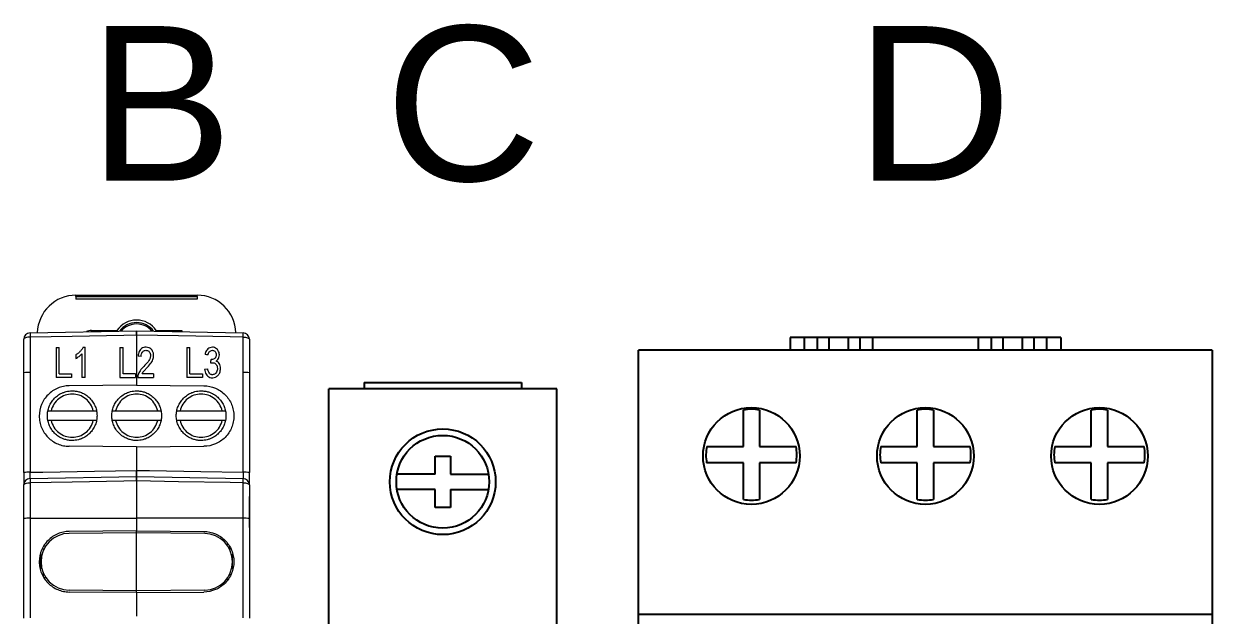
# Model space of a CAD drawing. Header units: millimetres. Extents: x -72 to 2978, y -1067 to 2817.
# Drawn here: x 60.6 to 152.8, y 2628.3 to 2674.2 of the extents above; entities that cross this region are included whole.
import ezdxf

# ---------------------------------------------------------------- set-up
doc = ezdxf.new("R2010")
doc.units = ezdxf.units.MM
doc.layers.add('00_COMPONENTS_1', color=7, linetype='Continuous')
doc.styles.get("Standard").update_dxf_attribs({"font": 'arial.ttf'})

msp = doc.modelspace()

# ---------------------------------------------------------------- linework, layer by layer
at = {"color": 7, "linetype": 'Continuous', "lineweight": 15}
for p, q in [((64.643, 2653.123), (74.043, 2653.123)), ((64.643, 2653.023), (64.643, 2653.123)), ((64.643, 2653.023), (74.043, 2653.023)), ((64.643, 2653.023), (64.643, 2652.823)), ((74.043, 2652.823), (64.643, 2652.823)), ((74.043, 2653.023), (74.043, 2653.123)), ((74.043, 2653.023), (74.043, 2652.823)), ((61.085, 2650.204), (69.343, 2650.348)), ((61.085, 2649.867), (61.085, 2647.121)), ((65.843, 2650.392), (67.82, 2650.392)), ((69.343, 2650.348), (77.602, 2650.204)), ((69.343, 2650.016), (69.343, 2647.128)), ((70.866, 2650.392), (72.843, 2650.392)), ((77.602, 2647.121), (77.602, 2649.867)), ((60.593, 2647.097), (60.593, 2649.704)), ((63.095, 2649.055), (63.335, 2649.055)), ((65.19, 2649.085), (65.346, 2649.085)), ((68.055, 2649.055), (68.295, 2649.055)), ((73.245, 2649.055), (73.486, 2649.055)), ((78.093, 2649.704), (78.093, 2647.097)), ((69.706, 2648.364), (69.466, 2648.394)), ((60.593, 2639.368), (60.593, 2647.097)), ((61.085, 2647.121), (61.085, 2639.386)), ((63.335, 2647.013), (64.295, 2647.013)), ((64.295, 2647.013), (64.295, 2646.743)), ((69.256, 2647.013), (69.256, 2646.743)), ((69.343, 2647.128), (69.343, 2646.143)), ((70.667, 2647.013), (70.667, 2646.743)), ((73.486, 2647.013), (74.446, 2647.013)), ((74.446, 2647.013), (74.446, 2646.743)), ((74.626, 2647.374), (74.867, 2647.404)), ((77.602, 2639.386), (77.602, 2647.121)), ((78.093, 2647.097), (78.093, 2639.368)), ((78.103, 2647.004), (78.093, 2647.004)), ((78.103, 2647.004), (78.103, 2642.337)), ((64.295, 2646.743), (63.095, 2646.743)), ((65.346, 2646.743), (65.106, 2646.743)), ((69.343, 2646.143), (74.564, 2646.098)), ((74.446, 2646.743), (73.245, 2646.743)), ((62.719, 2644.15), (65.983, 2644.15)), ((65.983, 2643.4), (62.719, 2643.4)), ((67.719, 2644.15), (70.983, 2644.15)), ((70.983, 2643.4), (67.719, 2643.4)), ((72.719, 2644.15), (75.983, 2644.15)), ((75.983, 2643.4), (72.719, 2643.4)), ((78.103, 2642.337), (78.093, 2642.337)), ((78.103, 2641.67), (78.093, 2641.67)), ((78.103, 2642.337), (78.103, 2641.67)), ((78.103, 2641.67), (78.103, 2641.004)), ((69.343, 2641.352), (64.123, 2641.398)), ((69.343, 2641.352), (74.564, 2641.398)), ((69.343, 2641.352), (69.343, 2639.53)), ((78.103, 2641.004), (78.093, 2641.004)), ((61.085, 2638.904), (69.343, 2639.048)), ((69.343, 2639.048), (77.602, 2638.904)), ((69.343, 2638.716), (69.343, 2635.828)), ((60.593, 2635.797), (60.593, 2638.404)), ((61.085, 2638.567), (61.085, 2635.821)), ((77.602, 2635.821), (77.602, 2638.567)), ((78.093, 2638.404), (78.093, 2635.797)), ((78.103, 2637.504), (78.093, 2637.504)), ((78.103, 2635.104), (78.103, 2637.504)), ((60.593, 2628.068), (60.593, 2635.797)), ((61.085, 2635.821), (69.343, 2635.828)), ((61.085, 2635.821), (61.085, 2628.086)), ((69.343, 2635.828), (69.343, 2634.843)), ((77.602, 2635.821), (69.343, 2635.828)), ((77.602, 2628.086), (77.602, 2635.821)), ((78.093, 2635.797), (78.093, 2628.068)), ((78.103, 2635.104), (78.093, 2635.104)), ((69.343, 2634.843), (64.123, 2634.798)), ((69.343, 2634.692), (64.124, 2634.646)), ((69.343, 2634.843), (74.564, 2634.798)), ((69.343, 2630.187), (69.343, 2634.692)), ((74.63, 2634.646), (69.343, 2634.692)), ((62.048, 2633.448), (62.18, 2633.448)), ((62.153, 2633.692), (62.326, 2633.692)), ((76.303, 2633.813), (76.434, 2633.816)), ((76.543, 2633.44), (76.543, 2633.618)), ((61.893, 2633.062), (61.893, 2631.886)), ((61.966, 2632.798), (61.893, 2632.798)), ((76.793, 2631.861), (76.793, 2633.036)), ((62.326, 2631.187), (62.195, 2631.187)), ((76.425, 2631.064), (76.305, 2631.066)), ((69.343, 2630.052), (64.123, 2630.098)), ((69.343, 2630.187), (64.124, 2630.233)), ((74.636, 2630.234), (69.343, 2630.187)), ((69.343, 2630.052), (74.564, 2630.098)), ((69.343, 2630.052), (69.343, 2628.23))]:
    msp.add_line(p, q, dxfattribs=at)
at = {"color": 102, "linetype": 'Continuous', "lineweight": 15}
for p, q in [((65.843, 2650.287), (65.843, 2650.392)), ((72.843, 2650.392), (72.843, 2650.287)), ((69.343, 2634.692), (69.343, 2634.843)), ((76.597, 2633.327), (76.597, 2633.522)), ((62.09, 2631.632), (62.09, 2631.332)), ((76.597, 2631.374), (76.597, 2631.549)), ((69.343, 2630.052), (69.343, 2630.187))]:
    msp.add_line(p, q, dxfattribs=at)
msp.add_line((152.79, 2648.848), (152.79, 2561.848))
at = {"color": 7, "linetype": 'Continuous'}
for p, q in [((86.997, 2646.348), (86.997, 2645.848)), ((86.997, 2646.348), (99.197, 2646.348)), ((99.197, 2646.348), (99.197, 2645.848)), ((84.247, 2564.848), (84.247, 2645.848)), ((101.947, 2645.848), (84.247, 2645.848)), ((101.947, 2564.848), (101.947, 2645.848)), ((92.497, 2639.248), (92.497, 2640.648)), ((92.497, 2640.648), (93.697, 2640.648)), ((93.697, 2640.648), (93.697, 2639.248)), ((92.497, 2639.248), (89.547, 2639.248)), ((93.697, 2639.248), (96.647, 2639.248)), ((92.497, 2638.048), (89.547, 2638.048)), ((92.497, 2636.648), (92.497, 2638.048)), ((93.697, 2638.048), (93.697, 2636.648)), ((93.697, 2638.048), (96.647, 2638.048)), ((93.697, 2636.648), (92.497, 2636.648))]:
    msp.add_line(p, q, dxfattribs=at)
at = {"color": 7, "linetype": 'Continuous', "lineweight": 15, "flags": 128}
for points in [[(61.085, 2649.867), (60.988, 2649.863), (60.896, 2649.854), (60.811, 2649.838), (60.737, 2649.818), (60.676, 2649.794), (60.63, 2649.766), (60.603, 2649.735), (60.593, 2649.704)], [(69.343, 2650.016), (68.343, 2649.998), (64.344, 2649.926), (61.085, 2649.867)], [(77.602, 2649.867), (76.602, 2649.885), (72.603, 2649.957), (69.343, 2650.016)], [(77.602, 2649.867), (77.698, 2649.863), (77.791, 2649.854), (77.876, 2649.838), (77.95, 2649.818), (78.011, 2649.794), (78.056, 2649.766), (78.084, 2649.735), (78.093, 2649.704)], [(74.897, 2648.484), (74.762, 2648.501), (74.656, 2648.514)], [(75.107, 2648.124), (75.127, 2648.122), (75.143, 2648.121)], [(69.343, 2646.143), (66.734, 2646.12), (64.123, 2646.098)], [(61.085, 2639.386), (62.084, 2639.403), (66.083, 2639.473), (69.343, 2639.53)], [(69.343, 2638.716), (68.343, 2638.698), (64.344, 2638.626), (61.085, 2638.567)], [(69.343, 2639.53), (70.343, 2639.512), (74.342, 2639.442), (77.602, 2639.386)], [(77.602, 2638.567), (76.602, 2638.585), (72.603, 2638.657), (69.343, 2638.716)], [(60.593, 2638.404), (60.603, 2638.435), (60.63, 2638.466), (60.676, 2638.494), (60.737, 2638.518), (60.811, 2638.538), (60.896, 2638.554), (60.988, 2638.563), (61.085, 2638.567)], [(77.602, 2638.567), (77.698, 2638.563), (77.791, 2638.554), (77.876, 2638.538), (77.95, 2638.518), (78.011, 2638.494), (78.056, 2638.466), (78.084, 2638.435), (78.093, 2638.404)]]:
    msp.add_lwpolyline(points, dxfattribs=at)
at = {"color": 7, "linetype": 'Continuous'}
for radius in [4.1, 3.6]:
    msp.add_circle((93.097, 2638.648), radius, dxfattribs=at)
at = {"color": 7, "linetype": 'Continuous', "lineweight": 15}
for centre, radius, start, end in [((64.643, 2650.123), 3, 90, 178.23354), ((74.043, 2650.123), 3, 1.75473, 90), ((69.343, 2649.343), 1.85, 34.57386, 145.42614), ((69.343, 2649.343), 1.65, 36.5266, 143.4734), ((69.343, 2649.343), 1.55, 39.41267, 140.58733), ((61.093, 2649.704), 0.5, 91, 180), ((66.898, 2650.035), 5.816, 178.34164, 181.65836), ((71.788, 2650.035), 5.816, 358.34164, 1.65836), ((77.593, 2649.704), 0.5, 0, 89), ((60.963, 2644.56), 2.564, 87.29203, 98.30123), ((77.723, 2644.56), 2.564, 81.69877, 92.70797), ((60.963, 2635.963), 3.425, 87.97155, 96.20273), ((61.093, 2638.404), 0.5, 91, 180), ((66.898, 2638.735), 5.816, 178.34159, 181.65841), ((77.723, 2635.963), 3.425, 83.79727, 92.02845), ((71.789, 2638.735), 5.816, 358.34159, 1.65841), ((77.593, 2638.404), 0.5, 0, 89), ((60.963, 2633.259), 2.565, 87.29347, 98.29935), ((77.723, 2633.259), 2.565, 81.70065, 92.70653), ((64.143, 2632.44), 2.207, 90.5, 269.5)]:
    msp.add_arc(centre, radius, start, end, dxfattribs=at)
at = {"color": 102, "linetype": 'Continuous', "lineweight": 15}
msp.add_arc((65.843, 2649.593), 0.8, 90, 118.96604, dxfattribs=at)
at = {"color": 7, "linetype": 'Continuous', "lineweight": 15}
for centre, major_axis, ratio, start_param, end_param in [((74.577, 2632.44), (-1.412, 1.697), 0.999163, 2.473844, 5.564823), ((62.093, 2632.499), (0.142, 0.144), 0.975618, 2.362365, 3.040961)]:
    msp.add_ellipse(centre, major_axis=major_axis, ratio=ratio, start_param=start_param, end_param=end_param, dxfattribs=at)
for points, knots in [([(67.82, 2650.392), (67.821, 2650.391), (67.832, 2650.371), (67.845, 2650.346), (67.856, 2650.325), (67.858, 2650.322)], [0, 0, 0, 0, 0.038209, 0.854369, 1, 1, 1, 1]), ([(69.343, 2650.348), (69.343, 2650.348), (69.343, 2650.316), (69.343, 2650.198), (69.343, 2650.113), (69.343, 2650.016)], [0, 0, 0, 0, 0.5, 0.5, 1, 1, 1, 1]), ([(69.343, 2650.016), (69.343, 2650.113), (69.343, 2650.197), (69.343, 2650.315), (69.343, 2650.348), (69.343, 2650.348)], [0, 0, 0, 0, 0.5, 0.5, 1, 1, 1, 1]), ([(70.866, 2650.392), (70.866, 2650.391), (70.855, 2650.371), (70.842, 2650.346), (70.83, 2650.325), (70.829, 2650.322)], [0, 0, 0, 0, 0.038209, 0.854369, 1, 1, 1, 1]), ([(63.095, 2649.055), (63.095, 2648.964), (63.095, 2648.78), (63.095, 2648.497), (63.095, 2648.205), (63.095, 2647.823), (63.095, 2647.335), (63.095, 2646.947), (63.095, 2646.743)], [0, 0, 0, 0, 0.11981, 0.243029, 0.369756, 0.500077, 0.738236, 1, 1, 1, 1]), ([(63.335, 2647.013), (63.335, 2647.133), (63.335, 2647.367), (63.335, 2647.71), (63.335, 2648.107), (63.335, 2648.555), (63.335, 2648.891), (63.335, 2649.055)], [0, 0, 0, 0, 0.174255, 0.340883, 0.499971, 0.755474, 1, 1, 1, 1]), ([(65.19, 2649.085), (65.162, 2649.02), (65.129, 2648.957), (65.087, 2648.899), (65.048, 2648.844), (65.003, 2648.79), (64.955, 2648.741), (64.907, 2648.69), (64.855, 2648.644), (64.8, 2648.601), (64.745, 2648.558), (64.686, 2648.52), (64.626, 2648.484)], [0, 0, 0, 0, 0.256107, 0.256107, 0.256107, 0.503361, 0.503361, 0.503361, 0.751816, 0.751816, 0.751816, 1, 1, 1, 1]), ([(65.346, 2646.743), (65.346, 2646.881), (65.346, 2647.149), (65.346, 2647.542), (65.346, 2647.998), (65.346, 2648.512), (65.346, 2648.897), (65.346, 2649.085)], [0, 0, 0, 0, 0.174223, 0.340848, 0.49997, 0.755462, 1, 1, 1, 1]), ([(68.055, 2649.055), (68.055, 2648.963), (68.055, 2648.777), (68.055, 2648.493), (68.055, 2648.203), (68.055, 2647.819), (68.055, 2647.332), (68.055, 2646.943), (68.055, 2646.743)], [0, 0, 0, 0, 0.121468, 0.245253, 0.371423, 0.500046, 0.742946, 1, 1, 1, 1]), ([(68.295, 2647.013), (68.295, 2647.131), (68.295, 2647.364), (68.295, 2647.707), (68.295, 2648.104), (68.295, 2648.554), (68.295, 2648.89), (68.295, 2649.055)], [0, 0, 0, 0, 0.171788, 0.338422, 0.499986, 0.753975, 1, 1, 1, 1]), ([(70.081, 2649.085), (70.05, 2649.084), (70.018, 2649.083), (69.987, 2649.079), (69.927, 2649.071), (69.867, 2649.055), (69.813, 2649.029), (69.755, 2649.001), (69.702, 2648.962), (69.659, 2648.917), (69.615, 2648.871), (69.58, 2648.818), (69.553, 2648.761), (69.5, 2648.648), (69.477, 2648.52), (69.466, 2648.394)], [0, 0, 0, 0, 0.08927, 0.08927, 0.08927, 0.263398, 0.263398, 0.263398, 0.447133, 0.447133, 0.447133, 0.629597, 0.629597, 0.629597, 1, 1, 1, 1]), ([(69.706, 2648.364), (69.707, 2648.436), (69.713, 2648.51), (69.735, 2648.578), (69.747, 2648.618), (69.764, 2648.657), (69.788, 2648.691), (69.807, 2648.72), (69.83, 2648.746), (69.857, 2648.768), (69.886, 2648.793), (69.921, 2648.814), (69.958, 2648.826), (69.994, 2648.839), (70.034, 2648.844), (70.073, 2648.845)], [0, 0, 0, 0, 0.321742, 0.321742, 0.321742, 0.506881, 0.506881, 0.506881, 0.65917, 0.65917, 0.65917, 0.830736, 0.830736, 0.830736, 1, 1, 1, 1]), ([(70.073, 2648.845), (70.094, 2648.844), (70.115, 2648.843), (70.136, 2648.839), (70.17, 2648.833), (70.203, 2648.822), (70.233, 2648.805), (70.271, 2648.784), (70.305, 2648.755), (70.333, 2648.722), (70.361, 2648.689), (70.384, 2648.651), (70.399, 2648.611), (70.419, 2648.557), (70.426, 2648.499), (70.427, 2648.442)], [0, 0, 0, 0, 0.10489, 0.10489, 0.10489, 0.273649, 0.273649, 0.273649, 0.491585, 0.491585, 0.491585, 0.709054, 0.709054, 0.709054, 1, 1, 1, 1]), ([(70.667, 2648.437), (70.666, 2648.497), (70.661, 2648.558), (70.647, 2648.616), (70.628, 2648.697), (70.593, 2648.776), (70.547, 2648.846), (70.519, 2648.889), (70.486, 2648.93), (70.447, 2648.964), (70.408, 2648.998), (70.362, 2649.026), (70.313, 2649.045), (70.24, 2649.073), (70.16, 2649.082), (70.081, 2649.085)], [0, 0, 0, 0, 0.184621, 0.184621, 0.184621, 0.444129, 0.444129, 0.444129, 0.601939, 0.601939, 0.601939, 0.760781, 0.760781, 0.760781, 1, 1, 1, 1]), ([(73.245, 2649.055), (73.245, 2648.963), (73.245, 2648.778), (73.245, 2648.494), (73.245, 2648.203), (73.245, 2647.82), (73.245, 2647.333), (73.245, 2646.944), (73.245, 2646.743)], [0, 0, 0, 0, 0.120891, 0.24448, 0.370844, 0.500054, 0.741486, 1, 1, 1, 1]), ([(73.486, 2647.013), (73.486, 2647.132), (73.486, 2647.365), (73.486, 2647.708), (73.486, 2648.105), (73.486, 2648.554), (73.486, 2648.89), (73.486, 2649.055)], [0, 0, 0, 0, 0.172831, 0.339463, 0.49998, 0.754655, 1, 1, 1, 1]), ([(75.222, 2649.085), (75.157, 2649.083), (75.09, 2649.074), (75.029, 2649.051), (74.972, 2649.03), (74.918, 2648.998), (74.872, 2648.959), (74.827, 2648.919), (74.788, 2648.872), (74.757, 2648.82), (74.703, 2648.727), (74.675, 2648.62), (74.656, 2648.514)], [0, 0, 0, 0, 0.219806, 0.219806, 0.219806, 0.425093, 0.425093, 0.425093, 0.629822, 0.629822, 0.629822, 1, 1, 1, 1]), ([(74.897, 2648.484), (74.899, 2648.503), (74.902, 2648.521), (74.906, 2648.54), (74.917, 2648.59), (74.932, 2648.639), (74.957, 2648.684), (74.973, 2648.712), (74.993, 2648.738), (75.016, 2648.761), (75.039, 2648.784), (75.067, 2648.803), (75.097, 2648.817), (75.137, 2648.835), (75.184, 2648.842), (75.229, 2648.845)], [0, 0, 0, 0, 0.104104, 0.104104, 0.104104, 0.388823, 0.388823, 0.388823, 0.568536, 0.568536, 0.568536, 0.749971, 0.749971, 0.749971, 1, 1, 1, 1]), ([(75.767, 2648.483), (75.766, 2648.544), (75.76, 2648.607), (75.744, 2648.666), (75.727, 2648.73), (75.699, 2648.792), (75.661, 2648.847), (75.63, 2648.892), (75.592, 2648.934), (75.55, 2648.969), (75.504, 2649.006), (75.452, 2649.037), (75.396, 2649.056), (75.341, 2649.076), (75.281, 2649.083), (75.222, 2649.085)], [0, 0, 0, 0, 0.205592, 0.205592, 0.205592, 0.428475, 0.428475, 0.428475, 0.611344, 0.611344, 0.611344, 0.806598, 0.806598, 0.806598, 1, 1, 1, 1]), ([(75.229, 2648.845), (75.245, 2648.844), (75.262, 2648.843), (75.279, 2648.84), (75.307, 2648.836), (75.334, 2648.826), (75.359, 2648.813), (75.391, 2648.796), (75.42, 2648.772), (75.443, 2648.745), (75.467, 2648.718), (75.486, 2648.687), (75.5, 2648.654), (75.519, 2648.604), (75.525, 2648.55), (75.527, 2648.497)], [0, 0, 0, 0, 0.095843, 0.095843, 0.095843, 0.260625, 0.260625, 0.260625, 0.471814, 0.471814, 0.471814, 0.682626, 0.682626, 0.682626, 1, 1, 1, 1]), ([(64.626, 2648.214), (64.672, 2648.236), (64.717, 2648.26), (64.76, 2648.287), (64.802, 2648.313), (64.844, 2648.342), (64.884, 2648.372), (64.924, 2648.402), (64.964, 2648.433), (65.001, 2648.467), (65.038, 2648.5), (65.073, 2648.537), (65.106, 2648.574)], [0, 0, 0, 0, 0.251723, 0.251723, 0.251723, 0.500768, 0.500768, 0.500768, 0.750207, 0.750207, 0.750207, 1, 1, 1, 1]), ([(64.626, 2648.484), (64.626, 2648.44), (64.626, 2648.35), (64.626, 2648.259), (64.626, 2648.214)], [0, 0, 0, 0, 0.497527, 1, 1, 1, 1]), ([(65.106, 2648.574), (65.106, 2648.477), (65.106, 2648.278), (65.106, 2647.974), (65.106, 2647.62), (65.106, 2647.209), (65.106, 2646.902), (65.106, 2646.743)], [0, 0, 0, 0, 0.161874, 0.328517, 0.500026, 0.74194, 1, 1, 1, 1]), ([(70.427, 2648.442), (70.423, 2648.351), (70.4, 2648.26), (70.363, 2648.177), (70.328, 2648.101), (70.282, 2648.03), (70.231, 2647.963), (70.132, 2647.836), (70.022, 2647.717), (69.91, 2647.601)], [0, 0, 0, 0, 0.273801, 0.273801, 0.273801, 0.523391, 0.523391, 0.523391, 1, 1, 1, 1]), ([(70.123, 2647.462), (70.221, 2647.569), (70.317, 2647.678), (70.406, 2647.791), (70.488, 2647.896), (70.565, 2648.008), (70.611, 2648.132), (70.647, 2648.229), (70.665, 2648.334), (70.667, 2648.437)], [0, 0, 0, 0, 0.37722, 0.37722, 0.37722, 0.725987, 0.725987, 0.725987, 1, 1, 1, 1]), ([(75.107, 2648.124), (75.102, 2648.079), (75.092, 2647.989), (75.082, 2647.898), (75.077, 2647.852)], [0, 0, 0, 0, 0.496035, 1, 1, 1, 1]), ([(75.527, 2648.497), (75.526, 2648.468), (75.525, 2648.44), (75.52, 2648.412), (75.513, 2648.375), (75.501, 2648.338), (75.483, 2648.305), (75.465, 2648.272), (75.44, 2648.241), (75.411, 2648.215), (75.383, 2648.189), (75.35, 2648.168), (75.314, 2648.153), (75.261, 2648.131), (75.201, 2648.121), (75.143, 2648.121)], [0, 0, 0, 0, 0.14138, 0.14138, 0.14138, 0.329095, 0.329095, 0.329095, 0.519949, 0.519949, 0.519949, 0.710757, 0.710757, 0.710757, 1, 1, 1, 1]), ([(75.507, 2648.012), (75.559, 2648.043), (75.609, 2648.082), (75.648, 2648.129), (75.684, 2648.173), (75.713, 2648.224), (75.732, 2648.278), (75.756, 2648.343), (75.765, 2648.414), (75.767, 2648.483)], [0, 0, 0, 0, 0.324268, 0.324268, 0.324268, 0.627756, 0.627756, 0.627756, 1, 1, 1, 1]), ([(75.857, 2647.44), (75.856, 2647.509), (75.85, 2647.579), (75.832, 2647.645), (75.815, 2647.712), (75.789, 2647.777), (75.752, 2647.835), (75.724, 2647.878), (75.687, 2647.917), (75.645, 2647.947), (75.604, 2647.976), (75.556, 2647.997), (75.507, 2648.012)], [0, 0, 0, 0, 0.287408, 0.287408, 0.287408, 0.57403, 0.57403, 0.57403, 0.78851, 0.78851, 0.78851, 1, 1, 1, 1]), ([(69.256, 2647.013), (69.099, 2647.013), (68.778, 2647.013), (68.458, 2647.013), (68.295, 2647.013)], [0, 0, 0, 0, 0.49143, 1, 1, 1, 1]), ([(69.91, 2647.601), (69.831, 2647.519), (69.754, 2647.434), (69.683, 2647.345), (69.604, 2647.243), (69.535, 2647.132), (69.488, 2647.012), (69.456, 2646.927), (69.436, 2646.835), (69.436, 2646.743)], [0, 0, 0, 0, 0.340175, 0.340175, 0.340175, 0.725646, 0.725646, 0.725646, 1, 1, 1, 1]), ([(69.766, 2647.013), (69.789, 2647.057), (69.812, 2647.1), (69.84, 2647.139), (69.868, 2647.179), (69.899, 2647.215), (69.93, 2647.252), (69.993, 2647.323), (70.058, 2647.393), (70.123, 2647.462)], [0, 0, 0, 0, 0.254231, 0.254231, 0.254231, 0.503845, 0.503845, 0.503845, 1, 1, 1, 1]), ([(70.667, 2647.013), (70.513, 2647.013), (70.213, 2647.013), (69.913, 2647.013), (69.766, 2647.013)], [0, 0, 0, 0, 0.511557, 1, 1, 1, 1]), ([(74.626, 2647.374), (74.632, 2647.31), (74.641, 2647.246), (74.658, 2647.184), (74.678, 2647.115), (74.706, 2647.046), (74.746, 2646.985), (74.778, 2646.934), (74.818, 2646.887), (74.864, 2646.847), (74.913, 2646.804), (74.971, 2646.769), (75.033, 2646.746), (75.094, 2646.724), (75.16, 2646.715), (75.225, 2646.713)], [0, 0, 0, 0, 0.195082, 0.195082, 0.195082, 0.416888, 0.416888, 0.416888, 0.600897, 0.600897, 0.600897, 0.801124, 0.801124, 0.801124, 1, 1, 1, 1]), ([(75.229, 2646.953), (75.205, 2646.954), (75.18, 2646.956), (75.156, 2646.961), (75.123, 2646.969), (75.091, 2646.982), (75.063, 2647.001), (75.035, 2647.02), (75.011, 2647.044), (74.99, 2647.07), (74.949, 2647.122), (74.922, 2647.185), (74.902, 2647.249), (74.886, 2647.299), (74.875, 2647.351), (74.867, 2647.404)], [0, 0, 0, 0, 0.114311, 0.114311, 0.114311, 0.273887, 0.273887, 0.273887, 0.431917, 0.431917, 0.431917, 0.74901, 0.74901, 0.74901, 1, 1, 1, 1]), ([(75.077, 2647.852), (75.103, 2647.86), (75.131, 2647.868), (75.158, 2647.874), (75.172, 2647.877), (75.186, 2647.88), (75.2, 2647.881), (75.214, 2647.883), (75.228, 2647.884), (75.242, 2647.884)], [0, 0, 0, 0, 0.499277, 0.499277, 0.499277, 0.749658, 0.749658, 0.749658, 1, 1, 1, 1]), ([(75.225, 2646.713), (75.238, 2646.714), (75.25, 2646.714), (75.262, 2646.715), (75.335, 2646.718), (75.409, 2646.736), (75.475, 2646.768), (75.545, 2646.802), (75.609, 2646.851), (75.663, 2646.907), (75.716, 2646.964), (75.761, 2647.031), (75.792, 2647.102), (75.838, 2647.207), (75.855, 2647.325), (75.857, 2647.44)], [0, 0, 0, 0, 0.033822, 0.033822, 0.033822, 0.238567, 0.238567, 0.238567, 0.456682, 0.456682, 0.456682, 0.675096, 0.675096, 0.675096, 1, 1, 1, 1]), ([(75.617, 2647.437), (75.616, 2647.389), (75.613, 2647.34), (75.602, 2647.293), (75.591, 2647.244), (75.573, 2647.195), (75.547, 2647.151), (75.52, 2647.105), (75.484, 2647.064), (75.443, 2647.03), (75.413, 2647.006), (75.379, 2646.986), (75.343, 2646.973), (75.307, 2646.96), (75.268, 2646.954), (75.229, 2646.953)], [0, 0, 0, 0, 0.209524, 0.209524, 0.209524, 0.431536, 0.431536, 0.431536, 0.66368, 0.66368, 0.66368, 0.832011, 0.832011, 0.832011, 1, 1, 1, 1]), ([(75.242, 2647.884), (75.265, 2647.883), (75.288, 2647.882), (75.311, 2647.878), (75.346, 2647.871), (75.38, 2647.859), (75.411, 2647.842), (75.451, 2647.819), (75.486, 2647.788), (75.516, 2647.753), (75.545, 2647.718), (75.568, 2647.677), (75.584, 2647.635), (75.607, 2647.572), (75.615, 2647.504), (75.617, 2647.437)], [0, 0, 0, 0, 0.104468, 0.104468, 0.104468, 0.26803, 0.26803, 0.26803, 0.479084, 0.479084, 0.479084, 0.689974, 0.689974, 0.689974, 1, 1, 1, 1]), ([(64.123, 2646.098), (63.968, 2646.096), (63.817, 2646.08), (63.518, 2646.018), (63.37, 2645.972), (63.088, 2645.853), (62.954, 2645.78), (62.701, 2645.609), (62.581, 2645.51), (62.366, 2645.293), (62.27, 2645.175), (62.1, 2644.919), (62.028, 2644.782), (61.854, 2644.36), (61.793, 2644.052), (61.793, 2643.595), (61.808, 2643.441), (61.868, 2643.141), (61.912, 2642.995), (62.028, 2642.713), (62.101, 2642.575), (62.269, 2642.322), (62.365, 2642.203), (62.69, 2641.875), (62.947, 2641.702), (63.371, 2641.523), (63.517, 2641.478), (63.815, 2641.416), (63.97, 2641.399), (64.123, 2641.398)], [0, 0, 0, 0, 0.0625, 0.0625, 0.125, 0.125, 0.1875, 0.1875, 0.25, 0.25, 0.3125, 0.3125, 0.375, 0.375, 0.5, 0.5, 0.5625, 0.5625, 0.625, 0.625, 0.6875, 0.6875, 0.75, 0.75, 0.875, 0.875, 0.9375, 0.9375, 1, 1, 1, 1]), ([(68.055, 2646.743), (68.259, 2646.743), (68.66, 2646.743), (69.06, 2646.743), (69.256, 2646.743)], [0, 0, 0, 0, 0.510478, 1, 1, 1, 1]), ([(69.436, 2646.743), (69.637, 2646.743), (70.047, 2646.743), (70.457, 2646.743), (70.667, 2646.743)], [0, 0, 0, 0, 0.489084, 1, 1, 1, 1]), ([(74.564, 2646.098), (74.869, 2646.095), (75.176, 2646.031), (75.597, 2645.854), (75.732, 2645.78), (75.987, 2645.608), (76.104, 2645.511), (76.319, 2645.294), (76.417, 2645.174), (76.586, 2644.919), (76.658, 2644.785), (76.774, 2644.502), (76.819, 2644.353), (76.878, 2644.055), (76.893, 2643.903), (76.893, 2643.594), (76.878, 2643.443), (76.819, 2643.144), (76.775, 2642.996), (76.658, 2642.712), (76.587, 2642.578), (76.419, 2642.324), (76.321, 2642.203), (76.106, 2641.986), (75.989, 2641.889), (75.735, 2641.717), (75.599, 2641.643), (75.179, 2641.465), (74.873, 2641.401), (74.564, 2641.398)], [0, 0, 0, 0, 0.125, 0.125, 0.1875, 0.1875, 0.25, 0.25, 0.3125, 0.3125, 0.375, 0.375, 0.4375, 0.4375, 0.5, 0.5, 0.5625, 0.5625, 0.625, 0.625, 0.6875, 0.6875, 0.75, 0.75, 0.8125, 0.8125, 0.875, 0.875, 1, 1, 1, 1]), ([(64.351, 2641.85), (64.302, 2641.851), (64.205, 2641.853), (64.061, 2641.87), (63.919, 2641.897), (63.779, 2641.935), (63.564, 2642.011), (63.286, 2642.154), (62.981, 2642.404), (62.73, 2642.71), (62.554, 2643.052), (62.448, 2643.412), (62.415, 2643.775), (62.448, 2644.138), (62.554, 2644.497), (62.73, 2644.839), (62.98, 2645.145), (63.286, 2645.395), (63.593, 2645.554), (63.871, 2645.644), (64.109, 2645.691), (64.27, 2645.697), (64.351, 2645.7)], [0, 0, 0, 0, 0.024176, 0.048139, 0.072026, 0.095974, 0.120121, 0.185059, 0.250086, 0.315023, 0.38005, 0.439993, 0.500024, 0.559968, 0.619999, 0.684937, 0.749963, 0.814901, 0.879927, 0.92, 0.95981, 1, 1, 1, 1]), ([(64.351, 2645.45), (63.972, 2645.45), (63.604, 2645.321), (63.011, 2644.849), (62.803, 2644.519), (62.719, 2644.15)], [0, 0, 0, 0, 0.5, 0.5, 1, 1, 1, 1]), ([(64.351, 2645.7), (64.4, 2645.699), (64.497, 2645.697), (64.641, 2645.68), (64.783, 2645.653), (64.923, 2645.615), (65.138, 2645.539), (65.416, 2645.396), (65.721, 2645.145), (65.972, 2644.839), (66.148, 2644.497), (66.254, 2644.138), (66.287, 2643.775), (66.254, 2643.412), (66.148, 2643.053), (65.972, 2642.71), (65.721, 2642.404), (65.416, 2642.154), (65.109, 2641.996), (64.831, 2641.905), (64.593, 2641.858), (64.432, 2641.853), (64.351, 2641.85)], [0, 0, 0, 0, 0.024176, 0.048139, 0.072026, 0.095974, 0.120121, 0.185059, 0.250086, 0.315023, 0.38005, 0.439993, 0.500024, 0.559968, 0.619999, 0.684937, 0.749963, 0.814901, 0.879927, 0.92, 0.95981, 1, 1, 1, 1]), ([(65.983, 2644.15), (65.899, 2644.519), (65.691, 2644.849), (65.098, 2645.321), (64.73, 2645.45), (64.351, 2645.45)], [0, 0, 0, 0, 0.5, 0.5, 1, 1, 1, 1]), ([(69.351, 2641.85), (69.302, 2641.851), (69.205, 2641.853), (69.061, 2641.87), (68.919, 2641.897), (68.779, 2641.935), (68.564, 2642.011), (68.286, 2642.154), (67.981, 2642.404), (67.73, 2642.71), (67.554, 2643.052), (67.448, 2643.412), (67.415, 2643.775), (67.448, 2644.138), (67.554, 2644.497), (67.73, 2644.839), (67.98, 2645.145), (68.286, 2645.395), (68.593, 2645.554), (68.871, 2645.644), (69.109, 2645.691), (69.27, 2645.697), (69.351, 2645.7)], [0, 0, 0, 0, 0.024176, 0.048139, 0.072026, 0.095974, 0.120121, 0.185059, 0.250086, 0.315023, 0.38005, 0.439993, 0.500024, 0.559968, 0.619999, 0.684937, 0.749963, 0.814901, 0.879927, 0.92, 0.95981, 1, 1, 1, 1]), ([(69.351, 2645.45), (68.972, 2645.45), (68.604, 2645.321), (68.011, 2644.849), (67.803, 2644.519), (67.719, 2644.15)], [0, 0, 0, 0, 0.5, 0.5, 1, 1, 1, 1]), ([(69.351, 2645.7), (69.4, 2645.699), (69.497, 2645.697), (69.641, 2645.68), (69.783, 2645.653), (69.923, 2645.615), (70.138, 2645.539), (70.416, 2645.396), (70.721, 2645.145), (70.972, 2644.839), (71.148, 2644.497), (71.254, 2644.138), (71.287, 2643.775), (71.254, 2643.412), (71.148, 2643.053), (70.972, 2642.71), (70.721, 2642.404), (70.416, 2642.154), (70.109, 2641.996), (69.831, 2641.905), (69.593, 2641.858), (69.432, 2641.853), (69.351, 2641.85)], [0, 0, 0, 0, 0.024176, 0.048139, 0.072026, 0.095974, 0.120121, 0.185059, 0.250086, 0.315023, 0.38005, 0.439993, 0.500024, 0.559968, 0.619999, 0.684937, 0.749963, 0.814901, 0.879927, 0.92, 0.95981, 1, 1, 1, 1]), ([(70.983, 2644.15), (70.899, 2644.519), (70.691, 2644.849), (70.098, 2645.321), (69.73, 2645.45), (69.351, 2645.45)], [0, 0, 0, 0, 0.5, 0.5, 1, 1, 1, 1]), ([(74.351, 2641.85), (74.302, 2641.851), (74.205, 2641.853), (74.061, 2641.87), (73.919, 2641.897), (73.779, 2641.935), (73.564, 2642.011), (73.286, 2642.154), (72.981, 2642.404), (72.73, 2642.71), (72.554, 2643.052), (72.448, 2643.412), (72.415, 2643.775), (72.448, 2644.138), (72.554, 2644.497), (72.73, 2644.839), (72.98, 2645.145), (73.286, 2645.395), (73.593, 2645.554), (73.871, 2645.644), (74.109, 2645.691), (74.27, 2645.697), (74.351, 2645.7)], [0, 0, 0, 0, 0.024176, 0.048139, 0.072026, 0.095974, 0.120121, 0.185059, 0.250086, 0.315023, 0.38005, 0.439993, 0.500024, 0.559968, 0.619999, 0.684937, 0.749963, 0.814901, 0.879927, 0.92, 0.95981, 1, 1, 1, 1]), ([(74.351, 2645.45), (73.972, 2645.45), (73.604, 2645.321), (73.011, 2644.849), (72.803, 2644.519), (72.719, 2644.15)], [0, 0, 0, 0, 0.5, 0.5, 1, 1, 1, 1]), ([(74.351, 2645.7), (74.4, 2645.699), (74.497, 2645.697), (74.641, 2645.68), (74.783, 2645.653), (74.923, 2645.615), (75.138, 2645.539), (75.416, 2645.396), (75.721, 2645.145), (75.972, 2644.839), (76.148, 2644.497), (76.254, 2644.138), (76.287, 2643.775), (76.254, 2643.412), (76.148, 2643.053), (75.972, 2642.71), (75.721, 2642.404), (75.416, 2642.154), (75.109, 2641.996), (74.831, 2641.905), (74.593, 2641.858), (74.432, 2641.853), (74.351, 2641.85)], [0, 0, 0, 0, 0.024176, 0.048139, 0.072026, 0.095974, 0.120121, 0.185059, 0.250086, 0.315023, 0.38005, 0.439993, 0.500024, 0.559968, 0.619999, 0.684937, 0.749963, 0.814901, 0.879927, 0.92, 0.95981, 1, 1, 1, 1]), ([(75.983, 2644.15), (75.899, 2644.519), (75.691, 2644.849), (75.098, 2645.321), (74.73, 2645.45), (74.351, 2645.45)], [0, 0, 0, 0, 0.5, 0.5, 1, 1, 1, 1]), ([(62.719, 2643.4), (62.803, 2643.03), (63.011, 2642.701), (63.604, 2642.228), (63.972, 2642.1), (64.351, 2642.1)], [0, 0, 0, 0, 0.5, 0.5, 1, 1, 1, 1]), ([(64.351, 2642.1), (64.73, 2642.1), (65.098, 2642.228), (65.691, 2642.701), (65.899, 2643.03), (65.983, 2643.4)], [0, 0, 0, 0, 0.5, 0.5, 1, 1, 1, 1]), ([(67.719, 2643.4), (67.803, 2643.03), (68.011, 2642.701), (68.604, 2642.228), (68.972, 2642.1), (69.351, 2642.1)], [0, 0, 0, 0, 0.5, 0.5, 1, 1, 1, 1]), ([(69.351, 2642.1), (69.73, 2642.1), (70.098, 2642.228), (70.691, 2642.701), (70.899, 2643.03), (70.983, 2643.4)], [0, 0, 0, 0, 0.5, 0.5, 1, 1, 1, 1]), ([(72.719, 2643.4), (72.803, 2643.03), (73.011, 2642.701), (73.604, 2642.228), (73.972, 2642.1), (74.351, 2642.1)], [0, 0, 0, 0, 0.5, 0.5, 1, 1, 1, 1]), ([(74.351, 2642.1), (74.73, 2642.1), (75.098, 2642.228), (75.691, 2642.701), (75.899, 2643.03), (75.983, 2643.4)], [0, 0, 0, 0, 0.5, 0.5, 1, 1, 1, 1]), ([(60.593, 2639.368), (60.593, 2639.11), (60.593, 2638.861), (60.593, 2638.595), (60.593, 2638.524), (60.593, 2638.428), (60.593, 2638.404), (60.593, 2638.404)], [0, 0, 0, 0, 0.5, 0.5, 0.75, 0.75, 1, 1, 1, 1]), ([(61.085, 2638.904), (61.082, 2638.904), (61.081, 2638.955), (61.081, 2639.132), (61.082, 2639.257), (61.085, 2639.386)], [0, 0, 0, 0, 0.5, 0.5, 1, 1, 1, 1]), ([(69.343, 2639.53), (69.343, 2639.401), (69.343, 2639.277), (69.343, 2639.099), (69.343, 2639.048), (69.343, 2639.048)], [0, 0, 0, 0, 0.5, 0.5, 1, 1, 1, 1]), ([(69.343, 2639.048), (69.343, 2639.048), (69.343, 2639.099), (69.343, 2639.276), (69.343, 2639.401), (69.343, 2639.53)], [0, 0, 0, 0, 0.5, 0.5, 1, 1, 1, 1]), ([(69.343, 2639.048), (69.343, 2639.048), (69.343, 2639.016), (69.343, 2638.898), (69.343, 2638.813), (69.343, 2638.716)], [0, 0, 0, 0, 0.5, 0.5, 1, 1, 1, 1]), ([(69.343, 2638.716), (69.343, 2638.813), (69.343, 2638.897), (69.343, 2639.015), (69.343, 2639.048), (69.343, 2639.048)], [0, 0, 0, 0, 0.5, 0.5, 1, 1, 1, 1]), ([(77.602, 2639.386), (77.604, 2639.257), (77.605, 2639.132), (77.605, 2638.955), (77.604, 2638.904), (77.602, 2638.904)], [0, 0, 0, 0, 0.5, 0.5, 1, 1, 1, 1]), ([(78.093, 2638.404), (78.093, 2638.404), (78.093, 2638.507), (78.093, 2638.773), (78.093, 2638.879), (78.093, 2639.113), (78.093, 2639.239), (78.093, 2639.368)], [0, 0, 0, 0, 0.5, 0.5, 0.75, 0.75, 1, 1, 1, 1]), ([(64.123, 2634.798), (63.968, 2634.796), (63.817, 2634.78), (63.518, 2634.718), (63.37, 2634.672), (63.088, 2634.553), (62.954, 2634.48), (62.701, 2634.309), (62.581, 2634.21), (62.366, 2633.993), (62.27, 2633.875), (62.1, 2633.619), (62.028, 2633.482), (61.854, 2633.06), (61.793, 2632.752), (61.793, 2632.295), (61.808, 2632.141), (61.868, 2631.841), (61.912, 2631.695), (62.028, 2631.413), (62.101, 2631.275), (62.269, 2631.022), (62.365, 2630.903), (62.69, 2630.575), (62.947, 2630.402), (63.371, 2630.223), (63.517, 2630.178), (63.815, 2630.116), (63.97, 2630.099), (64.123, 2630.098)], [0, 0, 0, 0, 0.0625, 0.0625, 0.125, 0.125, 0.1875, 0.1875, 0.25, 0.25, 0.3125, 0.3125, 0.375, 0.375, 0.5, 0.5, 0.5625, 0.5625, 0.625, 0.625, 0.6875, 0.6875, 0.75, 0.75, 0.875, 0.875, 0.9375, 0.9375, 1, 1, 1, 1]), ([(74.564, 2634.798), (74.869, 2634.795), (75.176, 2634.731), (75.597, 2634.554), (75.732, 2634.48), (75.987, 2634.308), (76.104, 2634.211), (76.319, 2633.994), (76.417, 2633.874), (76.586, 2633.619), (76.658, 2633.485), (76.774, 2633.202), (76.819, 2633.053), (76.878, 2632.755), (76.893, 2632.603), (76.893, 2632.294), (76.878, 2632.143), (76.819, 2631.844), (76.775, 2631.696), (76.658, 2631.412), (76.587, 2631.278), (76.419, 2631.024), (76.321, 2630.903), (76.106, 2630.686), (75.989, 2630.589), (75.735, 2630.417), (75.599, 2630.343), (75.179, 2630.165), (74.873, 2630.101), (74.564, 2630.098)], [0, 0, 0, 0, 0.125, 0.125, 0.1875, 0.1875, 0.25, 0.25, 0.3125, 0.3125, 0.375, 0.375, 0.4375, 0.4375, 0.5, 0.5, 0.5625, 0.5625, 0.625, 0.625, 0.6875, 0.6875, 0.75, 0.75, 0.8125, 0.8125, 0.875, 0.875, 1, 1, 1, 1])]:
    msp.add_open_spline(points, degree=3, knots=knots, dxfattribs=at)
for points in [[(62.463, 2644.15), (62.519, 2644.15), (62.617, 2644.15), (62.719, 2644.15)], [(62.719, 2643.4), (62.617, 2643.4), (62.519, 2643.4), (62.463, 2643.4)], [(65.983, 2644.15), (66.085, 2644.15), (66.182, 2644.15), (66.239, 2644.15)], [(66.239, 2643.4), (66.182, 2643.4), (66.085, 2643.4), (65.983, 2643.4)], [(67.463, 2644.15), (67.519, 2644.15), (67.617, 2644.15), (67.719, 2644.15)], [(67.719, 2643.4), (67.617, 2643.4), (67.519, 2643.4), (67.463, 2643.4)], [(70.983, 2644.15), (71.085, 2644.15), (71.182, 2644.15), (71.239, 2644.15)], [(71.239, 2643.4), (71.182, 2643.4), (71.085, 2643.4), (70.983, 2643.4)], [(72.463, 2644.15), (72.519, 2644.15), (72.617, 2644.15), (72.719, 2644.15)], [(72.719, 2643.4), (72.617, 2643.4), (72.519, 2643.4), (72.463, 2643.4)], [(75.983, 2644.15), (76.085, 2644.15), (76.182, 2644.15), (76.239, 2644.15)], [(76.239, 2643.4), (76.182, 2643.4), (76.085, 2643.4), (75.983, 2643.4)]]:
    msp.add_open_spline(points, degree=3, dxfattribs=at)
at = {"layer": '00_COMPONENTS_1', "color": 7}
for p, q in [((120.04, 2649.848), (120.04, 2648.848)), ((141.04, 2649.848), (120.04, 2649.848)), ((121.14, 2649.848), (121.14, 2648.848)), ((122.14, 2649.848), (122.14, 2648.848)), ((123.04, 2649.848), (123.04, 2648.848)), ((124.54, 2649.848), (124.54, 2648.848)), ((125.44, 2649.848), (125.44, 2648.848)), ((126.44, 2649.848), (126.44, 2648.848)), ((134.64, 2649.848), (134.64, 2648.848)), ((135.64, 2649.848), (135.64, 2648.848)), ((136.54, 2649.848), (136.54, 2648.848)), ((138.04, 2649.848), (138.04, 2648.848)), ((138.94, 2649.848), (138.94, 2648.848)), ((139.94, 2649.848), (139.94, 2648.848)), ((141.04, 2649.848), (141.04, 2648.848)), ((108.29, 2561.848), (108.29, 2648.848)), ((152.79, 2648.848), (108.29, 2648.848)), ((152.79, 2648.848), (152.79, 2561.848)), ((116.415, 2641.378), (116.415, 2644.217)), ((117.67, 2644.216), (117.67, 2641.378)), ((129.91, 2641.378), (129.91, 2644.216)), ((131.17, 2644.216), (131.17, 2641.378)), ((143.41, 2641.378), (143.41, 2644.216)), ((144.67, 2644.216), (144.67, 2641.378)), ((113.572, 2641.378), (116.415, 2641.378)), ((117.67, 2641.378), (120.509, 2641.378)), ((127.072, 2641.378), (129.91, 2641.378)), ((131.17, 2641.378), (134.009, 2641.378)), ((140.572, 2641.378), (143.41, 2641.378)), ((144.67, 2641.378), (147.509, 2641.378)), ((116.415, 2640.128), (113.57, 2640.128)), ((116.415, 2637.279), (116.415, 2640.128)), ((117.67, 2640.128), (117.67, 2637.28)), ((120.51, 2640.128), (117.67, 2640.128)), ((129.91, 2640.118), (127.072, 2640.118)), ((129.91, 2637.28), (129.91, 2640.118)), ((131.17, 2640.118), (131.17, 2637.28)), ((134.009, 2640.118), (131.17, 2640.118)), ((143.41, 2640.118), (140.572, 2640.118)), ((143.41, 2637.28), (143.41, 2640.118)), ((144.67, 2640.118), (144.67, 2637.28)), ((147.509, 2640.118), (144.67, 2640.118)), ((152.79, 2628.348), (108.29, 2628.348))]:
    msp.add_line(p, q, dxfattribs=at)
for centre in [(117.04, 2640.648), (130.54, 2640.648), (144.04, 2640.648)]:
    msp.add_circle(centre, 3.75, dxfattribs=at)
for centre, start, end in [((117.04, 2640.748), 79.70459, 100.21282), ((130.54, 2640.748), 79.70459, 100.29541), ((144.04, 2640.748), 79.70459, 100.29541), ((117.04, 2640.748), 169.70459, 190.13025), ((117.04, 2640.748), 349.86975, 10.29541), ((130.54, 2640.748), 169.70459, 190.29541), ((130.54, 2640.748), 349.70459, 10.29541), ((144.04, 2640.748), 169.70459, 190.29541), ((144.04, 2640.748), 349.70459, 10.29541), ((117.04, 2640.748), 259.78718, 280.29541), ((130.54, 2640.748), 259.70459, 280.29541), ((144.04, 2640.748), 259.70459, 280.29541)]:
    msp.add_arc(centre, 3.525, start, end, dxfattribs=at)

# ---------------------------------------------------------------- texts
at = {"color": 6, "char_height": 12, "attachment_point": 1}
for s, insert in [('B', (65.618, 2673.995)), ('C', (88.618, 2673.995)), ('D', (125.134, 2673.995))]:
    msp.add_mtext_dynamic_manual_height_columns(s, width=18.43271, gutter_width=12.5, heights=[0], dxfattribs=dict(at, insert=insert))

doc.saveas('drawing.dxf')
